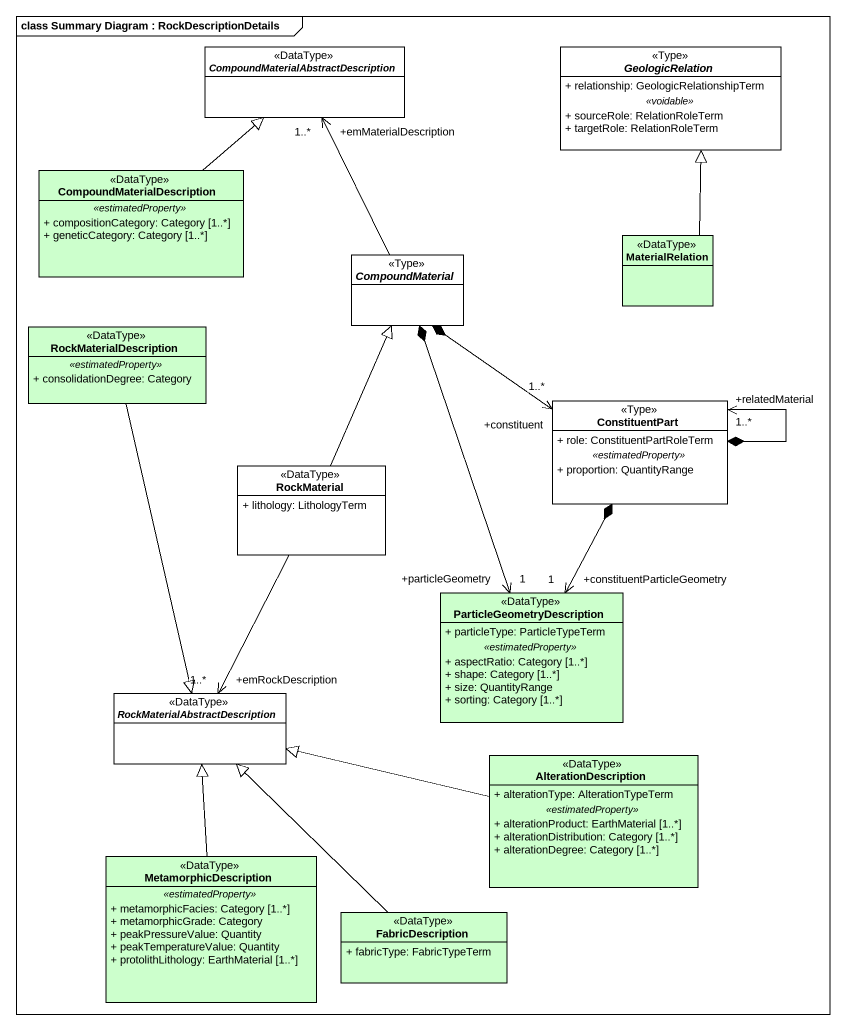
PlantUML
@startuml
mainframe class Summary Diagram : RockDescriptionDetails
hide circle
hide empty members
skinparam classAttributeIconSize 0
abstract class "CompoundMaterialAbstractDescription" as CompoundMaterialAbstractDesc <<DataType>>
abstract class GeologicRelation <<Type>> {
  + relationship: GeologicRelationshipTerm
  .. <<voidable>> ..
  + sourceRole: RelationRoleTerm
  + targetRole: RelationRoleTerm
}
class CompoundMaterialDescription <<DataType>> #CCFFCC {
  .. <<estimatedProperty>> ..
  + compositionCategory: Category [1..*]
  + geneticCategory: Category [1..*]
}
abstract class CompoundMaterial <<Type>>
class MaterialRelation <<DataType>> #CCFFCC
class RockMaterialDescription <<DataType>> #CCFFCC {
  .. <<estimatedProperty>> ..
  + consolidationDegree: Category
}
class ConstituentPart <<Type>> {
  + role: ConstituentPartRoleTerm
  .. <<estimatedProperty>> ..
  + proportion: QuantityRange
}
class RockMaterial <<DataType>> {
  + lithology: LithologyTerm
}
class ParticleGeometryDescription <<DataType>> #CCFFCC {
  + particleType: ParticleTypeTerm
  .. <<estimatedProperty>> ..
  + aspectRatio: Category [1..*]
  + shape: Category [1..*]
  + size: QuantityRange
  + sorting: Category [1..*]
}
abstract class "RockMaterialAbstractDescription" as RockMaterialAbstractDescript <<DataType>>
class AlterationDescription <<DataType>> #CCFFCC {
  + alterationType: AlterationTypeTerm
  .. <<estimatedProperty>> ..
  + alterationProduct: EarthMaterial [1..*]
  + alterationDistribution: Category [1..*]
  + alterationDegree: Category [1..*]
}
class MetamorphicDescription <<DataType>> #CCFFCC {
  .. <<estimatedProperty>> ..
  + metamorphicFacies: Category [1..*]
  + metamorphicGrade: Category
  + peakPressureValue: Quantity
  + peakTemperatureValue: Quantity
  + protolithLithology: EarthMaterial [1..*]
}
class FabricDescription <<DataType>> #CCFFCC {
  + fabricType: FabricTypeTerm
}
CompoundMaterialDescription -up-|> CompoundMaterialAbstractDesc
CompoundMaterial -up-> "+emMaterialDescription\n1..*" CompoundMaterialAbstractDesc
CompoundMaterial *--> "+constituent\n1..*" ConstituentPart
CompoundMaterial *--> "+particleGeometry\n1" ParticleGeometryDescription
MaterialRelation -up-|> GeologicRelation
RockMaterialDescription --|> RockMaterialAbstractDescript
ConstituentPart *--> "+relatedMaterial\n1..*" ConstituentPart
ConstituentPart *--> "+constituentParticleGeometry\n1" ParticleGeometryDescription
RockMaterial -up-|> CompoundMaterial
RockMaterial --> "+emRockDescription\n1..*" RockMaterialAbstractDescript
AlterationDescription -left-|> RockMaterialAbstractDescript
MetamorphicDescription -up-|> RockMaterialAbstractDescript
FabricDescription -up-|> RockMaterialAbstractDescript
@enduml
